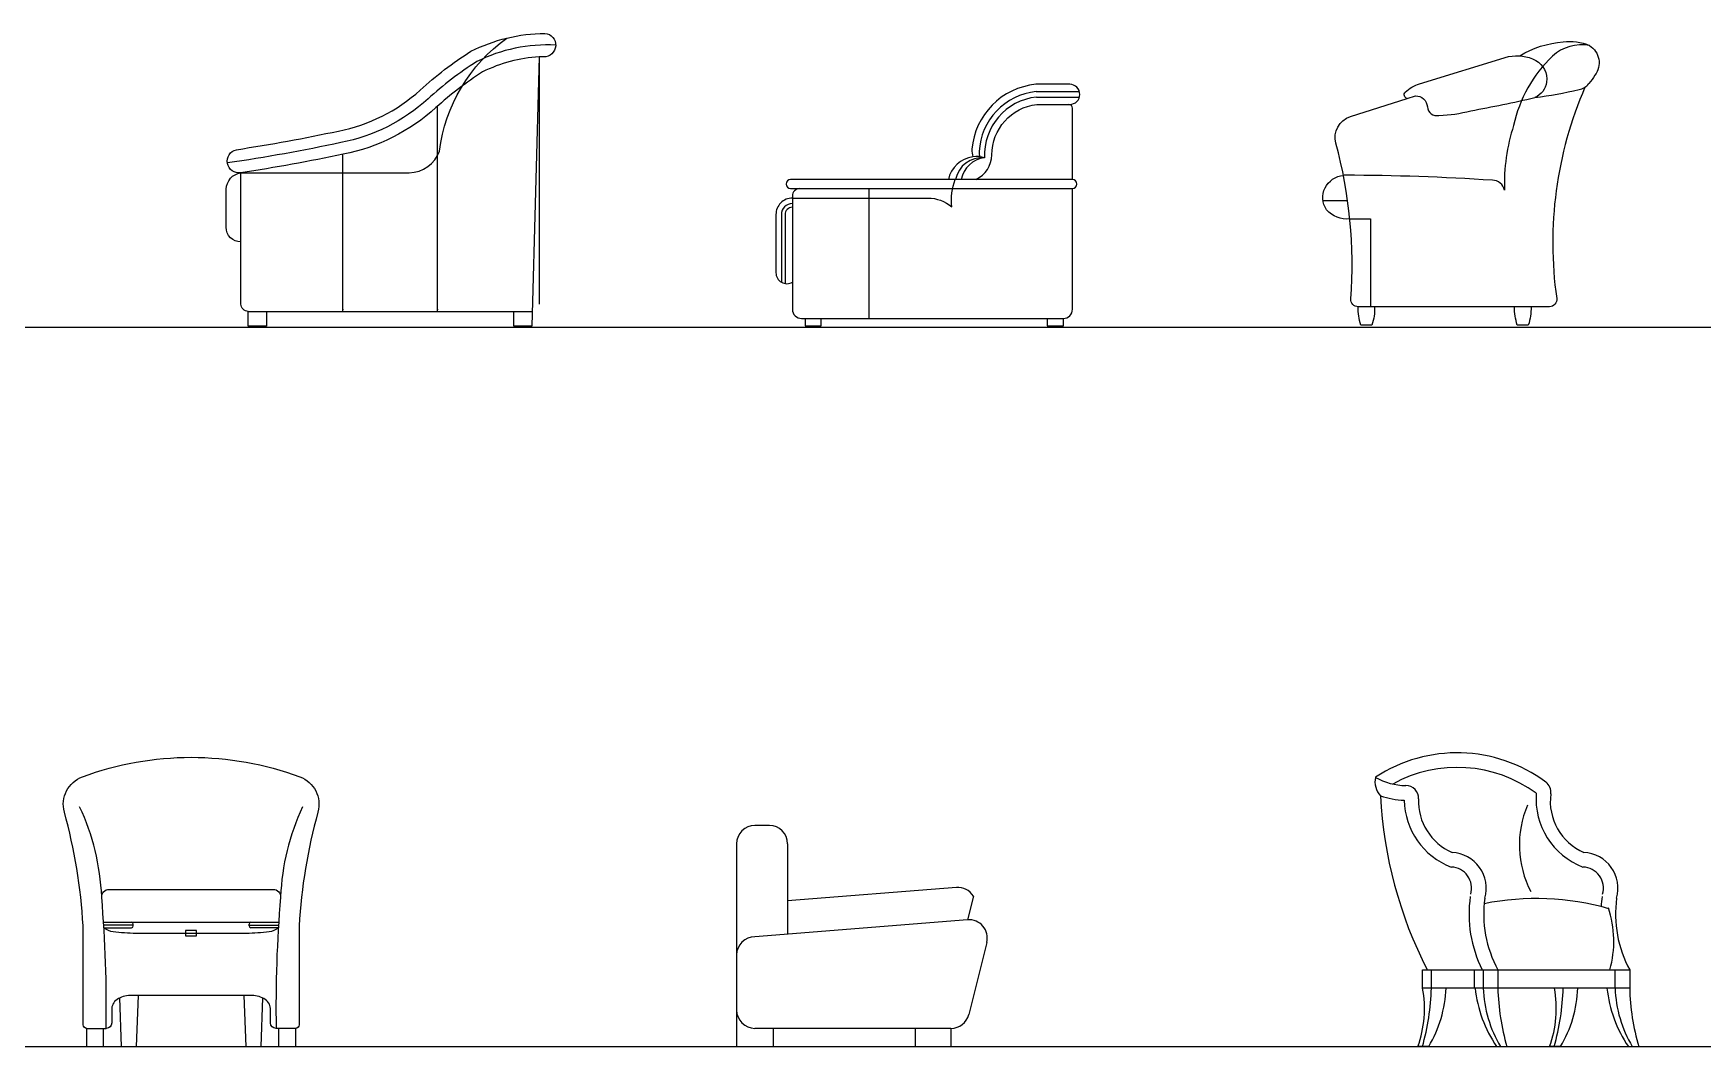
# Model space of a CAD drawing. Header units: inches. Extents: x 6 to 48.5, y 12.5 to 37.3.
# Drawn here: x 31.094 to 35.653, y 21.314 to 24.084 of the extents above; entities that cross this region are included whole.
import ezdxf

# ---------------------------------------------------------------- set-up
doc = ezdxf.new("R2010")
doc.units = ezdxf.units.IN
doc.header["$MEASUREMENT"] = 0
for name, color, linetype in [('02', 2, 'Continuous'), ('1', 1, 'Continuous'), ('4', 4, 'Continuous')]:
    doc.layers.add(name, color=color, linetype=linetype)

msp = doc.modelspace()

# ---------------------------------------------------------------- linework, layer by layer
at = {"layer": '02'}
for p, q in [((33.8328, 23.9242), (33.9507, 23.9242)), ((33.8336, 23.9092), (33.9507, 23.9092)), ((32.1971, 23.3235), (32.1971, 23.8839)), ((31.9387, 23.3235), (31.9387, 23.7531)), ((33.3768, 23.3042), (33.3768, 23.6592)), ((34.6163, 23.6262), (34.6832, 23.6262)), ((33.1038, 21.9183), (33.0644, 21.9183)), ((33.0144, 21.8683), (33.0144, 21.3137)), ((33.1538, 21.8683), (33.1538, 21.6214)), ((33.6147, 21.749), (33.1538, 21.7122)), ((33.6613, 21.7251), (33.6452, 21.6606)), ((33.6452, 21.6606), (33.0644, 21.6143)), ((31.3664, 21.6462), (31.2859, 21.6462)), ((31.2864, 21.6387), (31.3614, 21.6387)), ((31.3664, 21.6437), (31.3664, 21.6487)), ((31.6827, 21.6437), (31.6827, 21.6487)), ((31.6827, 21.6462), (31.7632, 21.6462)), ((31.7627, 21.6387), (31.6877, 21.6387)), ((33.6977, 21.5986), (33.6484, 21.4016)), ((33.5999, 21.3637), (33.0644, 21.3637)), ((33.1144, 21.3637), (33.1144, 21.3137)), ((33.5024, 21.3637), (33.5024, 21.3137)), ((33.5999, 21.3637), (33.5999, 21.3137))]:
    msp.add_line(p, q, dxfattribs=at)
for points in [[(32.5203, 24.0513, 0.130409), (32.3046, 24.0063, 0.043098), (32.1716, 23.9044, -0.136824), (31.9337, 23.785, -0.015702), (31.6236, 23.7292, -0.014097)], [(31.6604, 23.7022), (32.1204, 23.7022, 0.306744), (32.2029, 23.7619, -0.209695), (32.387, 24.0705, -2.301207)], [(35.344, 24.0504, 0.22974), (35.2427, 24.0213, 0.149769), (35.1367, 23.8318, 0.087404), (35.1117, 23.6549, 0.364624), (35.0788, 23.6819, 0.015624), (34.6769, 23.6958, 0.043508), (34.6716, 23.6954)], [(32.4755, 24.0191, 0.101895), (32.3205, 23.9782, 0.042665), (32.1933, 23.8805, -0.136722), (31.9401, 23.7534, -0.014084), (31.6604, 23.7022)], [(33.6917, 23.7435, 0.386556), (33.6127, 23.6842)], [(33.6917, 23.7435, 0.32344), (33.6277, 23.6842)], [(33.6917, 23.7435, 0.112466), (33.6597, 23.746, 0.112999)], [(33.1668, 23.6333), (33.5368, 23.6333, -0.179153), (33.6018, 23.6093, -0.098082), (33.6109, 23.6842, 0.615568)], [(33.1668, 23.6183, 0.414214), (33.1368, 23.5883), (33.1368, 23.4033)], [(33.1668, 23.6083, 0.414214), (33.1468, 23.5883), (33.1468, 23.3997)], [(31.2864, 21.6387, 0.129316), (31.3113, 21.6282, 0.017526), (31.3738, 21.6237), (31.6753, 21.6237, 0.017526), (31.7378, 21.6282, 0.129316), (31.7627, 21.6387)]]:
    msp.add_lwpolyline(points, format="xyb", dxfattribs=at)
msp.add_lwpolyline([(34.6892, 23.5762), (34.7457, 23.5762), (34.7457, 23.3362)], dxfattribs=at)
msp.add_lwpolyline([(31.5095, 21.6162), (31.5395, 21.6162), (31.5395, 21.6312), (31.5095, 21.6312)], close=True, dxfattribs=at)
for centre, radius, start, end in [((33.8505, 23.7512), 0.174, 95.8305, 177.0448), ((33.8505, 23.7512), 0.159, 96.1012, 182.7493), ((33.7185, 23.7591), 0.0418, 178.5177, 197.8461), ((30.6392, 21.6967), 0.6416, 2.4096, 25.1472), ((32.4099, 21.6967), 0.6416, 154.853, 177.5903), ((33.0644, 21.8683), 0.05, 90, 180), ((33.1038, 21.8683), 0.05, 0, 90), ((33.6186, 21.6991), 0.05, 31.3492, 94.5591), ((33.6492, 21.6107), 0.05, 345.957, 94.5591), ((31.3614, 21.6487), 0.005, 0, 90), ((31.3614, 21.6437), 0.005, 270, 0), ((31.6877, 21.6487), 0.005, 90, 180), ((31.6877, 21.6437), 0.005, 180, 270), ((33.0644, 21.5643), 0.05, 90, 180), ((33.0644, 21.4137), 0.05, 180, 270), ((33.5999, 21.4137), 0.05, 270, 345.957)]:
    msp.add_arc(centre, radius, start, end, dxfattribs=at)
at = {"layer": '1'}
for p, q in [((27.8075, 23.2806), (48.1337, 23.2806)), ((27.8075, 21.3137), (48.1337, 21.3137))]:
    msp.add_line(p, q, dxfattribs=at)
at = {"layer": '4'}
for p, q in [((33.7115, 23.7512), (33.7115, 23.7512)), ((31.6804, 23.3235), (32.4555, 23.3235)), ((35.2345, 23.3362), (34.7121, 23.3362)), ((31.2854, 21.6537), (31.7637, 21.6537)), ((34.888, 21.5237), (35.4537, 21.5237)), ((31.2395, 21.3637), (31.2926, 21.3637)), ((34.9047, 21.3137), (34.875, 21.3137)), ((35.0901, 21.3137), (35.1183, 21.3137)), ((35.2647, 21.3137), (35.235, 21.3137)), ((35.4501, 21.3137), (35.4783, 21.3137))]:
    msp.add_line(p, q, dxfattribs=at)
for points in [[(31.6604, 23.5135, -0.424348), (31.6204, 23.5535), (31.6204, 23.6572, -0.379874), (31.6604, 23.7022, -0.963911), (31.6484, 23.7656, 0.014288), (31.9272, 23.8166, 0.136937), (32.1499, 23.9282, -0.043494), (32.2886, 24.0344, -0.114322), (32.4909, 24.0835, -0.976101), (32.4869, 24.0194, 0.004902), (32.4755, 24.0191), (32.4755, 23.3435)], [(35.1534, 24.0223, -0.115709), (35.2717, 24.0604, -0.124834), (35.344, 24.0504, -0.439514), (35.3588, 23.9689, -0.043211), (35.3424, 23.9461, -0.0723)], [(34.6512, 23.7832, -0.400859), (34.6908, 23.856), (34.8462, 23.9058, -0.615655), (34.8408, 23.9227, -0.120998), (34.8799, 23.946), (35.1231, 24.0199, -0.073356)], [(35.1231, 24.0199, -0.186063), (35.1971, 24.0094, -0.307725), (35.2267, 23.9502, -0.261219), (35.195, 23.9079)], [(33.9243, 23.8892, 1), (33.9243, 23.9442), (33.8318, 23.9442, 0.36275), (33.657, 23.7667, 0.088567), (33.6597, 23.746, 0.313656), (33.5927, 23.6842)], [(34.8462, 23.9058), (34.8684, 23.9129, -0.39248), (34.901, 23.8826, 0.460912), (34.9328, 23.8594, 0.063522), (35.0195, 23.872, 0.011342), (35.195, 23.9079, 0.02117), (35.3155, 23.9298, 0.161569), (35.3424, 23.9461)], [(35.3316, 23.9366, 0.138587), (35.2543, 23.3591, -0.456548), (35.2345, 23.3362)], [(33.6678, 23.6842, 0.292075), (33.7115, 23.7512, -0.381253), (33.8347, 23.8892), (33.9243, 23.8892)], [(33.8628, 23.3042), (33.8628, 23.2842), (33.9068, 23.2842), (33.9068, 23.3042, 0.414214), (33.9318, 23.3292), (33.9318, 23.6592, 0.963026), (33.9318, 23.6842), (33.9318, 23.8792, 0.414214), (33.9218, 23.8892)], [(34.7571, 23.3362, -0.088523), (34.7496, 23.2862), (34.7196, 23.2862, -0.088517), (34.7121, 23.3362, -0.435465), (34.6921, 23.3577, 0.084173), (34.6512, 23.7832)], [(31.7304, 23.3235), (31.7304, 23.2835), (31.6804, 23.2835), (31.6804, 23.3235, -0.414214), (31.6604, 23.3435), (31.6604, 23.7022)], [(33.9318, 23.6842), (33.1618, 23.6842, 1), (33.1618, 23.6592), (33.9318, 23.6592)], [(34.6892, 23.5762, -0.231862), (34.6258, 23.6013, -0.271285), (34.6218, 23.6611, -0.26215), (34.6716, 23.6954, 0.017629)], [(33.1668, 23.6333, 0.414214), (33.1218, 23.5883), (33.1218, 23.4292, 0.57735), (33.1668, 23.4033)], [(33.1868, 23.6592, 0.414214), (33.1668, 23.6392)], [(33.1668, 23.6392), (33.1668, 23.3292, 0.414214), (33.1918, 23.3042), (33.9068, 23.3042)], [(35.1843, 23.3362, -0.088523), (35.1768, 23.2862), (35.1468, 23.2862, -0.088517), (35.1393, 23.3362)], [(31.2395, 21.3137), (31.2395, 21.3637, -0.414214), (31.2295, 21.3737), (31.2295, 21.6435, 0.052878), (31.1783, 21.955, -0.388961), (31.2276, 22.0512, -0.179672), (31.8214, 22.0512, -0.388961), (31.8707, 21.955, 0.052878), (31.8195, 21.6435), (31.8195, 21.3737, -0.414214), (31.8095, 21.3637), (31.8095, 21.3137)], [(31.2803, 21.722, -0.439307), (31.3002, 21.7437), (31.7489, 21.7437, -0.439307), (31.7688, 21.722)], [(31.3221, 21.4424, 0.28591), (31.3079, 21.414, 0.000628), (31.3076, 21.3785, -0.41045), (31.2926, 21.3637)], [(31.6912, 21.4537), (31.3579, 21.4537, 0.139909), (31.3221, 21.4424)], [(31.3345, 21.3137), (31.3298, 21.4468, 0.032397)], [(31.8095, 21.3637), (31.7564, 21.3637, -0.41045), (31.7414, 21.3785, 0.000628), (31.7412, 21.414, 0.28591), (31.727, 21.4424, 0.139909), (31.6912, 21.4537)]]:
    msp.add_lwpolyline(points, format="xyb", dxfattribs=at)
for points in [[(32.4755, 24.0191), (32.4555, 23.2835), (32.4055, 23.2835), (32.4055, 23.3235)], [(33.2018, 23.3042), (33.2018, 23.2842), (33.2458, 23.2842), (33.2458, 23.3042)], [(35.4537, 21.4737), (34.888, 21.4737), (34.888, 21.5237)], [(34.9119, 21.5237), (34.9119, 21.4737)], [(35.0298, 21.4737), (35.0298, 21.5237)], [(35.0537, 21.5237), (35.0537, 21.4737)], [(35.0937, 21.5237), (35.0937, 21.4737)], [(35.4137, 21.4737), (35.4137, 21.5237)], [(35.4537, 21.5237), (35.4537, 21.4737)], [(31.3795, 21.4537), (31.3745, 21.3137)], [(31.6745, 21.3137), (31.6695, 21.4537)], [(31.7193, 21.4468), (31.7145, 21.3137)], [(31.2845, 21.3637), (31.2845, 21.3137)], [(31.7645, 21.3137), (31.7645, 21.3637)]]:
    msp.add_lwpolyline(points, dxfattribs=at)
for centre, radius, start, end in [((34.9826, 21.7113), 0.4056, 53.4376, 123.4003), ((34.9826, 21.7113), 0.3656, 53.8084, 118.8176), ((34.8134, 22.0379), 0.0554, 167.4315, 223.6167), ((34.8445, 22.1991), 0.1718, 240.305, 269.3001), ((34.8419, 21.9924), 0.035, 357.5798, 89.3001), ((35.2034, 22.009), 0.035, 352.4812, 53.4376), ((35.9325, 22.0549), 1.1604, 182.731, 207.2445), ((34.8445, 22.1991), 0.2118, 250.3734, 268.2374), ((35.0377, 21.9911), 0.1998, 181.0526, 248.8768), ((35.0291, 21.9845), 0.1523, 177.5798, 246.6476), ((35.3977, 21.9911), 0.1998, 175.628, 248.8768), ((35.3891, 21.9845), 0.1523, 172.4812, 246.6476), ((35.4286, 21.8652), 0.2763, 156.8076, 207.5174), ((34.9638, 21.7468), 0.098, 343.9591, 87.1524), ((35.3238, 21.7468), 0.098, 343.9591, 87.1524), ((34.9638, 21.7468), 0.058, 343.9591, 87.1524), ((35.3238, 21.7468), 0.058, 343.9591, 87.1524), ((27.7781, 21.4239), 3.5148, 359.0182, 4.8648), ((35.271, 21.4239), 3.5148, 175.1352, 180.9818), ((35.3589, 21.6764), 0.344, 172.0146, 206.3483), ((35.3718, 21.6756), 0.3168, 172.0046, 208.6533), ((35.1979, 20.9941), 0.7244, 74.1073, 101.281), ((35.7189, 21.6764), 0.344, 172.0146, 176.6682), ((35.7318, 21.6756), 0.3168, 172.0046, 208.6533), ((35.1217, 21.602), 0.2886, 344.2654, 18.4641), ((34.5867, 21.4177), 0.3065, 340.1633, 10.5305), ((34.287, 21.4878), 0.6251, 343.8288, 358.7084), ((34.6158, 21.4859), 0.3364, 329.2128, 357.9255), ((35.3817, 21.5108), 0.352, 186.0541, 214.0599), ((35.3899, 21.4859), 0.3364, 182.0745, 210.7872), ((35.7186, 21.4878), 0.6251, 181.2916, 196.1712), ((34.9467, 21.4177), 0.3065, 340.1633, 10.5305), ((34.647, 21.4878), 0.6251, 343.8288, 358.7084), ((34.9758, 21.4859), 0.3364, 329.2128, 357.9255), ((35.7417, 21.5108), 0.352, 186.0541, 214.0599), ((35.7499, 21.4859), 0.3364, 182.0745, 210.7872), ((36.0786, 21.4878), 0.6251, 181.2916, 196.1712)]:
    msp.add_arc(centre, radius, start, end, dxfattribs=at)
for p in [(31.9387, 23.3285), (32.1971, 23.3285)]:
    msp.add_point(p, dxfattribs=at)

doc.saveas('drawing.dxf')
